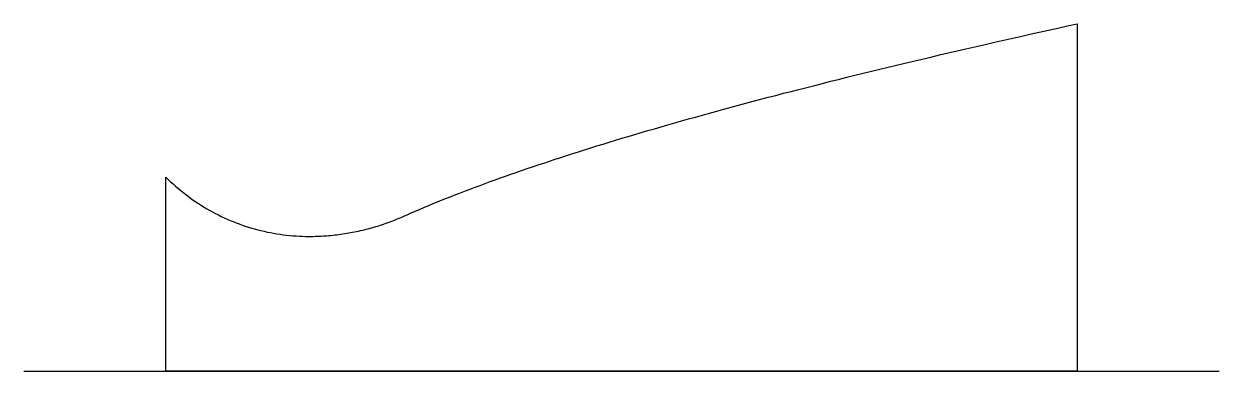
# Model space of a CAD drawing. Header units: millimetres. Extents: x -10 to 32, y 0 to 12.2.
import ezdxf

# ---------------------------------------------------------------- set-up
doc = ezdxf.new("R2010")
doc.units = ezdxf.units.MM
doc.layers.add('AXIS_REF', color=1, linetype='Continuous')
doc.layers.add('NOZZLE_PROFILE', color=4, linetype='Continuous')

msp = doc.modelspace()

# ---------------------------------------------------------------- linework, layer by layer
at = {"layer": 'AXIS_REF'}
msp.add_line((-10.038, 0), (32.03, 0), dxfattribs=at)
at = {"layer": 'NOZZLE_PROFILE'}
msp.add_lwpolyline([(-5.038, 6.837), (-4.957, 6.757), (-4.874, 6.678), (-4.79, 6.601), (-4.705, 6.524), (-4.619, 6.45), (-4.531, 6.376), (-4.442, 6.304), (-4.353, 6.234), (-4.262, 6.165), (-4.169, 6.097), (-4.076, 6.031), (-3.982, 5.967), (-3.887, 5.904), (-3.791, 5.842), (-3.694, 5.782), (-3.595, 5.724), (-3.496, 5.667), (-3.396, 5.612), (-3.296, 5.558), (-3.194, 5.506), (-3.091, 5.456), (-2.988, 5.407), (-2.884, 5.36), (-2.779, 5.314), (-2.674, 5.271), (-2.568, 5.229), (-2.461, 5.188), (-2.353, 5.15), (-2.245, 5.113), (-2.136, 5.078), (-2.027, 5.044), (-1.918, 5.013), (-1.807, 4.983), (-1.697, 4.955), (-1.585, 4.929), (-1.474, 4.904), (-1.362, 4.881), (-1.25, 4.86), (-1.137, 4.841), (-1.024, 4.824), (-0.911, 4.808), (-0.798, 4.795), (-0.684, 4.783), (-0.57, 4.773), (-0.457, 4.765), (-0.342, 4.758), (-0.228, 4.754), (-0.114, 4.751), (0, 4.75), (0.07, 4.75), (0.14, 4.751), (0.21, 4.753), (0.28, 4.755), (0.35, 4.758), (0.42, 4.761), (0.49, 4.765), (0.56, 4.769), (0.63, 4.774), (0.7, 4.78), (0.769, 4.786), (0.839, 4.793), (0.909, 4.801), (0.978, 4.809), (1.048, 4.817), (1.117, 4.827), (1.186, 4.837), (1.256, 4.847), (1.325, 4.858), (1.394, 4.87), (1.463, 4.882), (1.532, 4.895), (1.601, 4.908), (1.669, 4.922), (1.738, 4.937), (1.806, 4.952), (1.874, 4.968), (1.942, 4.984), (2.01, 5.001), (2.078, 5.019), (2.146, 5.037), (2.213, 5.056), (2.281, 5.075), (2.348, 5.095), (2.415, 5.115), (2.482, 5.136), (2.548, 5.158), (2.615, 5.18), (2.681, 5.203), (2.747, 5.226), (2.813, 5.25), (2.879, 5.274), (2.944, 5.299), (3.009, 5.325), (3.074, 5.351), (3.139, 5.377), (3.204, 5.405), (3.268, 5.432), (3.332, 5.461), (3.474, 5.524), (3.618, 5.587), (3.764, 5.65), (3.912, 5.714), (4.062, 5.778), (4.214, 5.841), (4.368, 5.905), (4.524, 5.969), (4.683, 6.033), (4.842, 6.097), (5.004, 6.161), (5.168, 6.226), (5.334, 6.29), (5.502, 6.355), (5.672, 6.419), (5.844, 6.484), (6.018, 6.549), (6.194, 6.614), (6.372, 6.679), (6.552, 6.744), (6.733, 6.81), (6.917, 6.875), (7.103, 6.941), (7.291, 7.006), (7.481, 7.072), (7.672, 7.138), (7.866, 7.204), (8.062, 7.27), (8.259, 7.336), (8.459, 7.402), (8.661, 7.469), (8.864, 7.535), (9.07, 7.602), (9.278, 7.669), (9.487, 7.735), (9.699, 7.802), (9.912, 7.869), (10.128, 7.937), (10.346, 8.004), (10.565, 8.071), (10.787, 8.139), (11.01, 8.206), (11.236, 8.274), (11.463, 8.342), (11.692, 8.41), (11.924, 8.478), (12.157, 8.546), (12.393, 8.614), (12.63, 8.683), (12.869, 8.751), (13.111, 8.82), (13.354, 8.889), (13.6, 8.957), (13.847, 9.026), (14.096, 9.095), (14.347, 9.164), (14.601, 9.234), (14.856, 9.303), (15.113, 9.372), (15.372, 9.442), (15.634, 9.512), (15.897, 9.582), (16.162, 9.651), (16.429, 9.721), (16.698, 9.792), (16.969, 9.862), (17.242, 9.932), (17.518, 10.003), (17.795, 10.073), (18.074, 10.144), (18.355, 10.215), (18.638, 10.285), (18.923, 10.356), (19.21, 10.428), (19.499, 10.499), (19.79, 10.57), (20.083, 10.641), (20.378, 10.713), (20.675, 10.785), (20.973, 10.856), (21.274, 10.928), (21.577, 11), (21.882, 11.072), (22.189, 11.145), (22.498, 11.217), (22.809, 11.289), (23.121, 11.362), (23.436, 11.434), (23.753, 11.507), (24.072, 11.58), (24.392, 11.653), (24.715, 11.726), (25.04, 11.799), (25.367, 11.872), (25.695, 11.946), (26.026, 12.019), (26.359, 12.093), (26.693, 12.167), (27.03, 12.24), (27.03, 0), (-5.038, 0)], close=True, dxfattribs=at)

doc.saveas('drawing.dxf')
